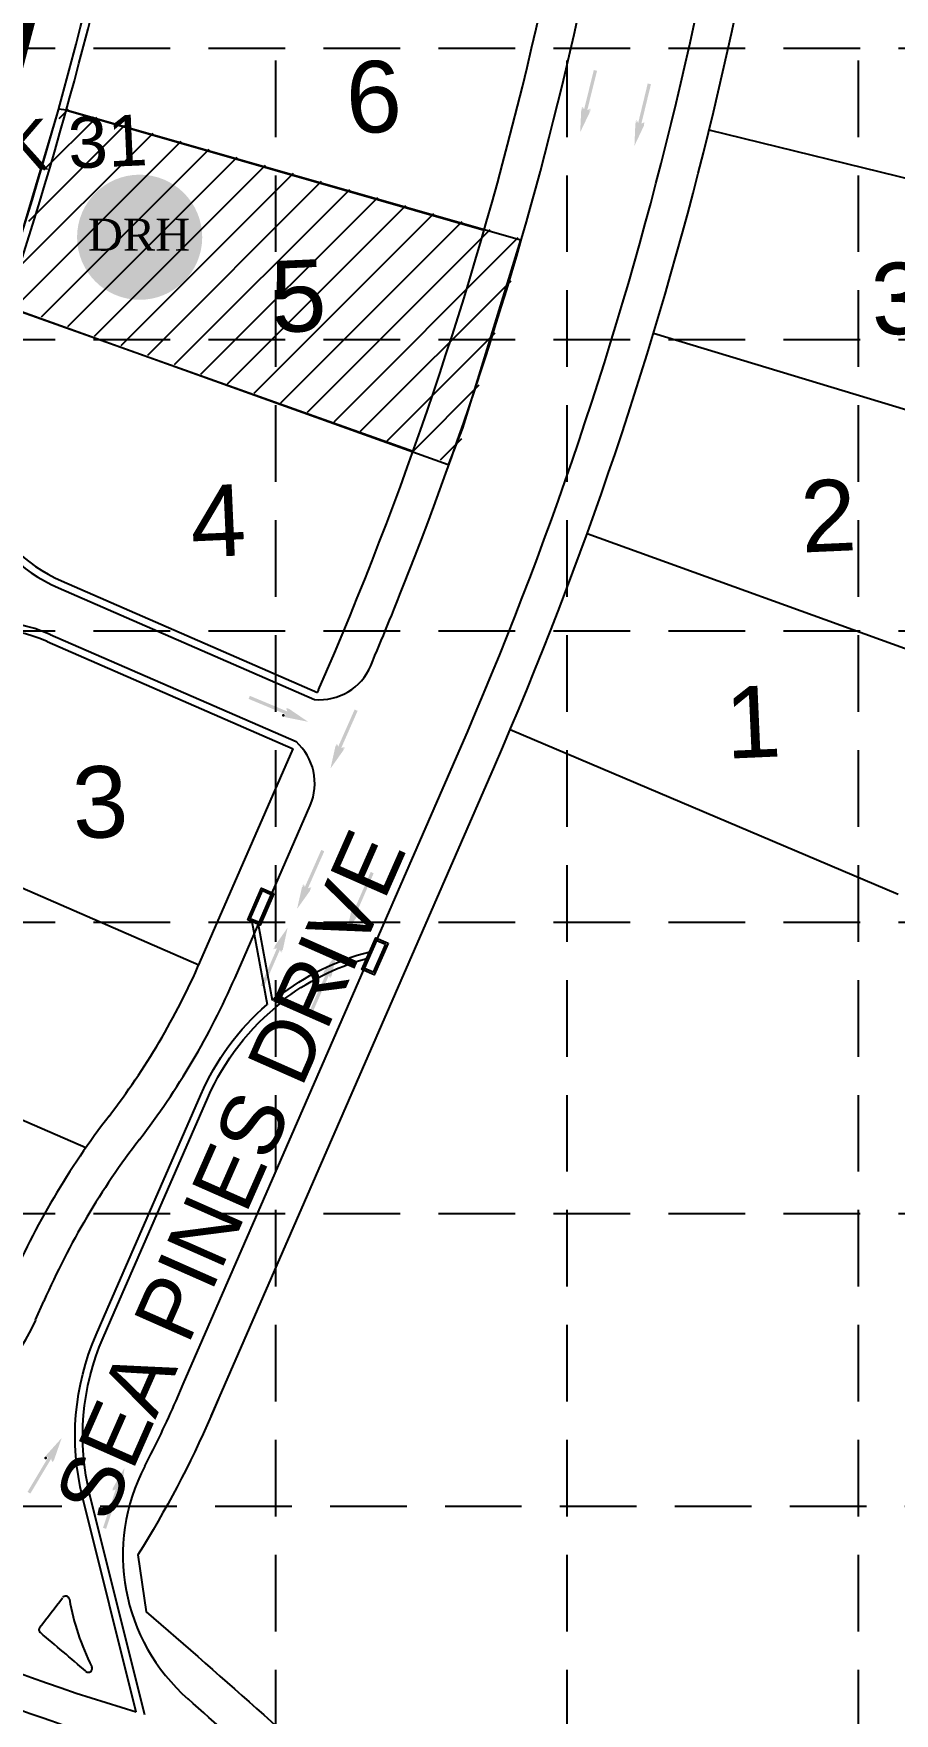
# Model space of a CAD drawing. Header units: feet. Extents: x 6037 to 11520, y 4436 to 7866.
# Drawn here: x 9990.4 to 10243.1, y 5063.5 to 5556.6 of the extents above; entities that cross this region are included whole.
import ezdxf
from ezdxf.enums import TextEntityAlignment as Align

# ---------------------------------------------------------------- set-up
doc = ezdxf.new("R2010")
doc.units = ezdxf.units.FT
doc.header["$LTSCALE"] = 0.4
doc.header["$MEASUREMENT"] = 0
doc.linetypes.add('DASHED2', pattern=[0.375, 0.25, -0.125])
doc.linetypes.add('HIDDEN', pattern=[0.375, 0.25, -0.125])
for name, color, linetype in [('1 BLOCK NUMBER', 7, 'Continuous'), ('1 DR HORTON LOT', 7, 'Continuous'), ('1 EROSION BLANKET', 84, 'Continuous'), ('1 LOT NUMBER', 7, 'Continuous'), ('1 SODDED LOT', 2, 'Continuous'), ('1 STREET NAMES', 7, 'Continuous'), ('BASE', 7, 'Continuous'), ('grid', 254, 'HIDDEN'), ('LOTLINE', 7, 'Continuous'), ('PAVING', 7, 'Continuous'), ('ROW', 7, 'Continuous'), ('STORM', 7, 'Continuous'), ('STORM INLET', 7, 'Continuous')]:
    doc.layers.add(name, color=color, linetype=linetype)
doc.styles.add('DRHorton', font='dutcheb.ttf')
doc.styles.get("Standard").update_dxf_attribs({"font": 'ARIAL.TTF'})

# ---------------------------------------------------------------- blocks, each defined once
blk = doc.blocks.new('DRHorton')
h = blk.add_hatch(color=1)
h.paths.add_polyline_path([(78.7, 25.78, 1), (40.43, 25.78, 1)])
h.paths.add_polyline_path([(42.33, 17.91), (76.5, 17.91), (76.5, 34.87), (42.33, 34.87)], flags=24)
at = {"layer": 'BASE', "color": 176, "style": 'DRHorton'}
blk.add_text('DRH', height=9.814, dxfattribs=at).set_placement((59.39, 21.64), align=Align.CENTER)

msp = doc.modelspace()

# ---------------------------------------------------------------- hatches: boundary and pattern name
at = {"layer": '1 SODDED LOT'}
h = msp.add_hatch(dxfattribs=at)
h.set_pattern_fill('ANSI31', color=256, scale=60, style=0)
h.set_pattern_definition([(45, (1.0404, 0.2035), (-5.303301, 5.303301), [])])
h.paths.add_polyline_path([(9008.53, 6974.6), (9134.42, 6967.02), (9133.47, 6956.6), (9131.54, 6937.33), (9130.69, 6928.96), (9129.74, 6922.29), (8995.12, 6930.23), (8990.65, 6930.54), (8994.47, 6960.2), (8995.63, 6975.46)])
h.paths.add_polyline_path([(9433.17, 6958.76), (9434.56, 6821.06), (9481.59, 6807.52), (9503.83, 6801), (9527.2, 6795.3), (9525.52, 6937.37), (9495.09, 6947.16), (9463.79, 6959.09), (9432.98, 6970.84)])
h.paths.add_polyline_path([(10047.33, 5834.32), (10182.01, 5824.91), (10185.54, 5875.24), (10048.62, 5885.03), (10045.07, 5834.52)])
h.paths.add_polyline_path([(10015.61, 5592.88), (10151.56, 5562.68), (10159.65, 5603.99), (10164.04, 5630.25), (10025.39, 5652.24), (10020.74, 5627.8), (10017.92, 5612.96), (10013.47, 5593.46)])
h.paths.add_polyline_path([(10001.02, 5534.4), (10134.33, 5496.27), (10117.37, 5440.96), (10113.17, 5430.26), (9981.25, 5477.53), (9986.71, 5493.88), (9998.81, 5534.75)])
h.paths.add_polyline_path([(8799.81, 5797.59), (8937.91, 5755.17), (8938.9, 5756.45), (8958.34, 5776.68), (8971.05, 5789.68), (8987.33, 5807.76), (8991.83, 5813.31), (8833.38, 5856.27), (8823.88, 5843.5), (8818.25, 5836.24), (8806.07, 5822.02), (8789.55, 5805.99)])
h.paths.add_polyline_path([(9300.86, 5666.12), (9335.76, 5647.91), (9418.14, 5605.29), (9427.47, 5598.82), (9416.17, 5581.98), (9407.87, 5566.52), (9399.6, 5547.98), (9398.58, 5545.68), (9270.59, 5612.1), (9260.79, 5617.66), (9264.35, 5619.48), (9272.04, 5625.27), (9278.98, 5632.54), (9285.49, 5642.04), (9296.99, 5660.6), (9299.41, 5664.2)])
h.paths.add_polyline_path([(9340.08, 5715.39), (9464.44, 5650.81), (9471.9, 5665.11), (9485.45, 5691.05), (9497.8, 5716.36), (9366.29, 5768.24), (9363.2, 5761.05), (9353.39, 5741.52), (9342.13, 5722.47), (9338.29, 5716.72)])
h.paths.add_polyline_path([(9575.04, 5805.5), (9699.56, 5777.94), (9697.43, 5767), (9689.85, 5736.06), (9681.15, 5706.88), (9670.6, 5677.08), (9660.32, 5651.86), (9651.88, 5632.23), (9534.79, 5688.63), (9524.72, 5694.73), (9530.18, 5705.7), (9536.33, 5720.39), (9540.47, 5730.38), (9548.04, 5751.39), (9553.09, 5767.16), (9557.74, 5782.44), (9563.95, 5808.53)])
h.paths.add_polyline_path([(9726.84, 5864.8), (9850.23, 5856.11), (9861.56, 5855.03), (9857.07, 5792.94), (9720.09, 5803.4), (9717.86, 5803.51), (9721.19, 5826.2), (9724.62, 5864.88)])
h.paths.add_polyline_path([(8953.4, 6034.44), (8960.95, 6160.21), (8982.9, 6158.85), (9005.64, 6157.5), (8997.66, 6020.48), (8952.71, 6023.22)])
h.paths.add_polyline_path([(8959.68, 6176.03), (8967.87, 6310.87), (8926.31, 6313.26), (8921.04, 6312.92), (8915.32, 6310.92), (8910.33, 6307.6), (8906.7, 6303.25), (8904.1, 6297.98), (8902.96, 6292.11), (8897.01, 6193.57), (8897.65, 6188.07), (8900.03, 6183.13), (8903.86, 6179.3), (8908.93, 6176.9), (8959.51, 6173.84)])
h.paths.add_polyline_path([(9499.02, 6148.72), (9507.23, 6283.66), (9518.73, 6282.1), (9550.35, 6277.76), (9556.25, 6276.32), (9561.3, 6273.54), (9565.54, 6269.55), (9568.56, 6264.64), (9570.23, 6259.15), (9570.43, 6253.33), (9561.8, 6154.72), (9560.55, 6149.13), (9557.71, 6144.74), (9553.75, 6141.56), (9549.07, 6139.73), (9511.31, 6144.43), (9504.23, 6145.25), (9499.03, 6146.07)])
h.paths.add_polyline_path([(9616.4, 6639.76), (9623.9, 6765.68), (9637.72, 6764.23), (9667.99, 6762.45), (9672.71, 6762.18), (9683.29, 6762.04), (9705.81, 6761.75), (9712.07, 6761.79), (9713.53, 6624.57), (9675.56, 6624.82), (9645.77, 6626.2), (9637.69, 6626.58), (9624.42, 6627.76), (9615.7, 6628.44)])
h.paths.add_polyline_path([(9758.38, 6636.24), (9757.19, 6762.27), (9892.09, 6763.63), (9893.75, 6626.41), (9758.46, 6625.12)])
h.paths.add_polyline_path([(10276.02, 6641.94), (10402.1, 6638.45), (10399.41, 6548.36), (10262.19, 6552.34), (10264.77, 6642.37)])
h.paths.add_polyline_path([(10162.18, 6764.13), (10163.55, 6629.1), (10208.43, 6629.06), (10214.14, 6629.7), (10219.62, 6631.8), (10224.34, 6635.28), (10227.99, 6639.82), (10230.35, 6645.12), (10231.28, 6650.89), (10234.09, 6750.49), (10233.44, 6755.78), (10231.28, 6760.36), (10227.77, 6764.09), (10223.32, 6766.55), (10162.12, 6766.38)])
h.paths.add_polyline_path([(9983.41, 6638.56), (9982.19, 6764.52), (10071.97, 6765.47), (10073.53, 6628.21), (9983.46, 6627.25)])
h.paths.add_polyline_path([(10282.43, 6866.9), (10408.37, 6863.35), (10409.72, 6910.83), (10272.54, 6914.57), (10271.15, 6867.18)])
h.paths.add_polyline_path([(10068.44, 6781.19), (10067.14, 6916.19), (10159.96, 6917.12), (10161.91, 6779.88), (10068.46, 6778.92)])
h.paths.add_polyline_path([(9787.01, 6902.09), (9788.35, 6776.07), (9813.49, 6776.33), (9835, 6776.55), (9833.5, 6913.82), (9786.81, 6913.38)])
h.paths.add_polyline_path([(9951.87, 7083.82), (9953.28, 6948.73), (9998.33, 6949.29), (10043.36, 6949.77), (10041.76, 7087.02), (9951.84, 7086.06)])
h.paths.add_polyline_path([(9562.98, 6974.31), (9561.11, 7137.79), (9567.67, 7130.99), (9580.62, 7117.52), (9591.81, 7108.25), (9604.22, 7100.07), (9606.76, 7098.83), (9608.2, 6953.74), (9598.74, 6955.01), (9584.78, 6957.88), (9567.75, 6961.39), (9562.91, 6962.64)])
h.paths.add_polyline_path([(9435.73, 7364), (9435.71, 7375.29), (9481.86, 7375.76), (9483.65, 7182.98), (9466.88, 7186.54), (9459.14, 7188.22), (9453.85, 7189.21), (9448.24, 7190.29), (9442.2, 7191.42), (9437.34, 7192.33)])
h.paths.add_polyline_path([(9064.85, 7234.57), (9063.18, 7371.02), (9157.64, 7372.07), (9159.44, 7227.99), (9159.44, 7227.96), (9153.62, 7228.32), (9137.74, 7229.3), (9129.68, 7229.81), (9109.82, 7230.72), (9073.88, 7232.01), (9064.89, 7232.31)])
h.paths.add_polyline_path([(9061.33, 7539.74), (9061.33, 7541.98), (9107.39, 7542.52), (9109.06, 7405.25), (9062.74, 7404.72)])
at = {"layer": 'PAVING'}
h = msp.add_hatch(color=256, dxfattribs=at)
edge = h.paths.add_edge_path()
edge.add_line((10151.58, 5535.1), (10151.98, 5534.37))
edge.add_line((10151.98, 5534.37), (10154.85, 5545.93))
edge.add_line((10154.85, 5545.93), (10155.79, 5545.7))
edge.add_line((10155.79, 5545.7), (10152.92, 5534.14))
edge.add_line((10152.92, 5534.14), (10153.73, 5534.57))
edge.add_line((10153.73, 5534.57), (10153.73, 5534.58))
edge.add_ellipse((10153.63, 5533.97), major_axis=(0.152, 0.612), ratio=0.285714, start_angle=-125.8315, end_angle=14.4967, ccw=False)
edge.add_line((10153.68, 5533.58), (10153.68, 5533.58))
edge.add_line((10153.68, 5533.58), (10150.84, 5527.64))
edge.add_line((10150.84, 5527.64), (10151.15, 5534.21))
edge.add_line((10151.15, 5534.21), (10151.15, 5534.21))
edge.add_ellipse((10151.38, 5534.53), major_axis=(0.152, 0.612), ratio=0.285714, start_angle=-17.1827, end_angle=124.7269, ccw=False)
edge.add_line((10151.58, 5535.1), (10151.58, 5535.1))
edge.add_line((10151.58, 5535.1), (10151.58, 5535.1))
edge.add_line((10151.58, 5535.1), (10151.58, 5535.1))
h = msp.add_hatch(color=256, dxfattribs=at)
edge = h.paths.add_edge_path()
edge.add_line((10167.47, 5531.14), (10167.87, 5530.41))
edge.add_line((10167.87, 5530.41), (10170.67, 5541.99))
edge.add_line((10170.67, 5541.99), (10171.62, 5541.76))
edge.add_line((10171.62, 5541.76), (10168.81, 5530.19))
edge.add_line((10168.81, 5530.19), (10169.62, 5530.63))
edge.add_line((10169.62, 5530.63), (10169.62, 5530.63))
edge.add_ellipse((10169.52, 5530.03), major_axis=(0.148, 0.612), ratio=0.285714, start_angle=-125.8315, end_angle=14.4967, ccw=False)
edge.add_line((10169.58, 5529.63), (10169.58, 5529.63))
edge.add_line((10169.58, 5529.63), (10166.77, 5523.68))
edge.add_line((10166.77, 5523.68), (10167.04, 5530.25))
edge.add_line((10167.04, 5530.25), (10167.05, 5530.25))
edge.add_ellipse((10167.27, 5530.57), major_axis=(0.148, 0.612), ratio=0.285714, start_angle=-17.1827, end_angle=124.7269, ccw=False)
edge.add_line((10167.47, 5531.14), (10167.47, 5531.14))
edge.add_line((10167.47, 5531.14), (10167.47, 5531.14))
edge.add_line((10167.47, 5531.14), (10167.47, 5531.14))
at = {"layer": 'PAVING', "linetype": 'Continuous', "lineweight": 30}
h = msp.add_hatch(color=256, dxfattribs=at)
edge = h.paths.add_edge_path()
edge.add_line((10064.56, 5358.48), (10064.87, 5357.62))
edge.add_line((10064.87, 5357.62), (10053.88, 5362.2))
edge.add_line((10053.88, 5362.2), (10053.51, 5361.3))
edge.add_line((10053.51, 5361.3), (10064.5, 5356.72))
edge.add_line((10064.5, 5356.72), (10063.72, 5356.44))
edge.add_line((10063.72, 5356.44), (10063.72, 5356.43))
edge.add_ellipse((10064.26, 5356.15), major_axis=(-0.582, 0.242), ratio=0.285714, start_angle=342.8173, end_angle=484.7269)
edge.add_line((10064.53, 5355.88), (10064.53, 5355.88))
edge.add_line((10064.53, 5355.88), (10070.98, 5354.58))
edge.add_line((10070.98, 5354.58), (10065.54, 5358.28))
edge.add_line((10065.54, 5358.28), (10065.54, 5358.28))
edge.add_ellipse((10065.14, 5358.29), major_axis=(-0.582, 0.242), ratio=0.285714, start_angle=234.1685, end_angle=374.4967)
edge.add_line((10064.56, 5358.48), (10064.56, 5358.48))
edge.add_line((10064.56, 5358.48), (10064.56, 5358.48))
at = {"layer": 'PAVING'}
h = msp.add_hatch(color=256, dxfattribs=at)
edge = h.paths.add_edge_path()
edge.add_line((10079.54, 5348.07), (10079.81, 5347.29))
edge.add_line((10079.81, 5347.29), (10084.63, 5358.18))
edge.add_line((10084.63, 5358.18), (10085.51, 5357.79))
edge.add_line((10085.51, 5357.79), (10080.7, 5346.9))
edge.add_line((10080.7, 5346.9), (10081.57, 5347.19))
edge.add_line((10081.57, 5347.19), (10081.58, 5347.19))
edge.add_ellipse((10081.37, 5346.61), major_axis=(0.255, 0.576), ratio=0.285714, start_angle=-125.8315, end_angle=14.4967, ccw=False)
edge.add_line((10081.36, 5346.22), (10081.35, 5346.22))
edge.add_line((10081.35, 5346.22), (10077.54, 5340.86))
edge.add_line((10077.54, 5340.86), (10078.97, 5347.28))
edge.add_line((10078.97, 5347.28), (10078.97, 5347.28))
edge.add_ellipse((10079.25, 5347.55), major_axis=(0.255, 0.576), ratio=0.285714, start_angle=-17.1827, end_angle=124.7269, ccw=False)
edge.add_line((10079.55, 5348.07), (10079.54, 5348.07))
edge.add_line((10079.54, 5348.07), (10079.54, 5348.07))
edge.add_line((10079.54, 5348.07), (10079.54, 5348.07))
h = msp.add_hatch(color=256, dxfattribs=at)
edge = h.paths.add_edge_path()
edge.add_line((10069.75, 5306.85), (10070.02, 5306.07))
edge.add_line((10070.02, 5306.07), (10074.83, 5316.96))
edge.add_line((10074.83, 5316.96), (10075.72, 5316.57))
edge.add_line((10075.72, 5316.57), (10070.91, 5305.68))
edge.add_line((10070.91, 5305.68), (10071.78, 5305.97))
edge.add_line((10071.78, 5305.97), (10071.78, 5305.97))
edge.add_ellipse((10071.58, 5305.39), major_axis=(0.255, 0.576), ratio=0.285714, start_angle=-125.8315, end_angle=14.4967, ccw=False)
edge.add_line((10071.56, 5305), (10071.56, 5305))
edge.add_line((10071.56, 5305), (10067.74, 5299.64))
edge.add_line((10067.74, 5299.64), (10069.18, 5306.06))
edge.add_line((10069.18, 5306.06), (10069.18, 5306.06))
edge.add_ellipse((10069.46, 5306.32), major_axis=(0.255, 0.576), ratio=0.285714, start_angle=-17.1827, end_angle=124.7269, ccw=False)
edge.add_line((10069.75, 5306.85), (10069.75, 5306.85))
edge.add_line((10069.75, 5306.85), (10069.75, 5306.85))
edge.add_line((10069.75, 5306.85), (10069.75, 5306.85))
h = msp.add_hatch(color=256, dxfattribs=at)
edge = h.paths.add_edge_path()
edge.add_line((10084.32, 5300.36), (10084.6, 5299.57))
edge.add_line((10084.6, 5299.57), (10089.35, 5310.5))
edge.add_line((10089.35, 5310.5), (10090.23, 5310.11))
edge.add_line((10090.23, 5310.11), (10085.49, 5299.19))
edge.add_line((10085.49, 5299.19), (10086.36, 5299.48))
edge.add_line((10086.36, 5299.48), (10086.36, 5299.49))
edge.add_ellipse((10086.16, 5298.91), major_axis=(0.251, 0.578), ratio=0.285714, start_angle=-125.8315, end_angle=14.4967, ccw=False)
edge.add_line((10086.15, 5298.51), (10086.14, 5298.51))
edge.add_line((10086.14, 5298.51), (10082.36, 5293.13))
edge.add_line((10082.36, 5293.13), (10083.76, 5299.56))
edge.add_line((10083.76, 5299.56), (10083.76, 5299.56))
edge.add_ellipse((10084.04, 5299.83), major_axis=(0.251, 0.578), ratio=0.285714, start_angle=-17.1827, end_angle=124.7269, ccw=False)
edge.add_line((10084.32, 5300.36), (10084.32, 5300.36))
edge.add_line((10084.32, 5300.36), (10084.32, 5300.36))
edge.add_line((10084.32, 5300.36), (10084.32, 5300.36))
h = msp.add_hatch(color=256, dxfattribs=at)
edge = h.paths.add_edge_path()
edge.add_line((10062.99, 5286.9), (10062.72, 5287.69))
edge.add_line((10062.72, 5287.69), (10057.97, 5276.76))
edge.add_line((10057.97, 5276.76), (10057.08, 5277.15))
edge.add_line((10057.08, 5277.15), (10061.83, 5288.07))
edge.add_line((10061.83, 5288.07), (10060.96, 5287.78))
edge.add_line((10060.96, 5287.78), (10060.96, 5287.78))
edge.add_ellipse((10061.16, 5288.35), major_axis=(-0.251, -0.578), ratio=0.285714, start_angle=-125.8315, end_angle=14.4967, ccw=False)
edge.add_line((10061.17, 5288.75), (10061.17, 5288.75))
edge.add_line((10061.17, 5288.75), (10064.96, 5294.13))
edge.add_line((10064.96, 5294.13), (10063.56, 5287.7))
edge.add_line((10063.56, 5287.7), (10063.56, 5287.71))
edge.add_ellipse((10063.28, 5287.43), major_axis=(-0.251, -0.578), ratio=0.285714, start_angle=-17.1827, end_angle=124.7269, ccw=False)
edge.add_line((10062.99, 5286.9), (10062.99, 5286.9))
edge.add_line((10062.99, 5286.9), (10062.99, 5286.9))
edge.add_line((10062.99, 5286.9), (10062.99, 5286.9))
h = msp.add_hatch(color=256, dxfattribs=at)
edge = h.paths.add_edge_path()
edge.add_line((10077.37, 5279.37), (10077.1, 5280.15))
edge.add_line((10077.1, 5280.15), (10072.28, 5269.26))
edge.add_line((10072.28, 5269.26), (10071.4, 5269.65))
edge.add_line((10071.4, 5269.65), (10076.21, 5280.54))
edge.add_line((10076.21, 5280.54), (10075.34, 5280.25))
edge.add_line((10075.34, 5280.25), (10075.33, 5280.25))
edge.add_ellipse((10075.54, 5280.83), major_axis=(-0.255, -0.576), ratio=0.285714, start_angle=-125.8315, end_angle=14.4967, ccw=False)
edge.add_line((10075.56, 5281.22), (10075.56, 5281.22))
edge.add_line((10075.56, 5281.22), (10079.38, 5286.58))
edge.add_line((10079.38, 5286.58), (10077.94, 5280.17))
edge.add_line((10077.94, 5280.17), (10077.94, 5280.17))
edge.add_ellipse((10077.66, 5279.9), major_axis=(-0.255, -0.576), ratio=0.285714, start_angle=-17.1827, end_angle=124.7269, ccw=False)
edge.add_line((10077.37, 5279.37), (10077.37, 5279.37))
edge.add_line((10077.37, 5279.37), (10077.37, 5279.37))
edge.add_line((10077.37, 5279.37), (10077.37, 5279.37))
at = {"layer": 'PAVING', "linetype": 'Continuous', "lineweight": 30, "extrusion": (0, 0, -1)}
h = msp.add_hatch(color=256, dxfattribs=at)
edge = h.paths.add_edge_path()
edge.add_line((-9995.82, 5137.35), (-9995.55, 5138.23))
edge.add_line((-9995.55, 5138.23), (-9989.45, 5128))
edge.add_line((-9989.45, 5128), (-9988.62, 5128.5))
edge.add_line((-9988.62, 5128.5), (-9994.72, 5138.72))
edge.add_line((-9994.72, 5138.72), (-9993.93, 5138.49))
edge.add_line((-9993.93, 5138.49), (-9993.92, 5138.49))
edge.add_ellipse((-9994.19, 5139.04), major_axis=(0.322, -0.541), ratio=0.285714, start_angle=342.8173, end_angle=484.7269)
edge.add_line((-9994.24, 5139.42), (-9994.24, 5139.42))
edge.add_line((-9994.24, 5139.42), (-9998.64, 5144.31))
edge.add_line((-9998.64, 5144.31), (-9996.48, 5138.09))
edge.add_line((-9996.48, 5138.09), (-9996.48, 5138.09))
edge.add_ellipse((-9996.17, 5137.85), major_axis=(0.322, -0.541), ratio=0.285714, start_angle=234.1685, end_angle=374.4967)
edge.add_line((-9995.82, 5137.35), (-9995.82, 5137.35))
edge.add_line((-9995.82, 5137.35), (-9995.82, 5137.35))
at = {"layer": 'PAVING', "linetype": 'Continuous', "lineweight": 30}
h = msp.add_hatch(color=256, dxfattribs=at)
edge = h.paths.add_edge_path()
edge.add_line((10013.67, 5128.88), (10014.52, 5129.26))
edge.add_line((10014.52, 5129.26), (10010.77, 5117.95))
edge.add_line((10010.77, 5117.95), (10011.69, 5117.65))
edge.add_line((10011.69, 5117.65), (10015.44, 5128.95))
edge.add_line((10015.44, 5128.95), (10015.78, 5128.2))
edge.add_line((10015.78, 5128.2), (10015.78, 5128.2))
edge.add_ellipse((10016.02, 5128.75), major_axis=(-0.198, -0.598), ratio=0.285714, start_angle=342.8173, end_angle=484.7269)
edge.add_line((10016.27, 5129.05), (10016.27, 5129.05))
edge.add_line((10016.27, 5129.05), (10017.09, 5135.57))
edge.add_line((10017.09, 5135.57), (10013.8, 5129.87))
edge.add_line((10013.8, 5129.87), (10013.8, 5129.87))
edge.add_ellipse((10013.82, 5129.48), major_axis=(-0.198, -0.598), ratio=0.285714, start_angle=234.1685, end_angle=374.4967)
edge.add_line((10013.67, 5128.88), (10013.67, 5128.88))
edge.add_line((10013.67, 5128.88), (10013.67, 5128.88))

# ---------------------------------------------------------------- linework, layer by layer
at = {"layer": '1 EROSION BLANKET', "const_width": 5.92}
msp.add_lwpolyline([(9975.5, 5515.37), (9988.48, 5562.8), (9995.55, 5592.31), (10005.71, 5641.35), (10008.18, 5654.4)], dxfattribs=at)
at = {"layer": '1 SODDED LOT'}
msp.add_lwpolyline([(9999.98, 5534.2), (10133.29, 5496.07), (10116.33, 5440.75), (10112.13, 5430.06), (9980.21, 5477.33), (9985.67, 5493.68), (9997.77, 5534.55)], close=True, dxfattribs=at)
at = {"layer": 'grid', "color": 252, "linetype": 'DASHED2', "ltscale": 225}
for p, q in [((10061.38, 7776.26), (10061.38, 4782.14)), ((10146.92, 7776.26), (10146.92, 4782.14)), ((10232.45, 7776.26), (10232.45, 4782.14)), ((6126.74, 5552.34), (11429.95, 5552.34)), ((6126.74, 5466.8), (11429.95, 5466.8)), ((6126.74, 5381.27), (11429.95, 5381.27)), ((6126.74, 5295.73), (11429.95, 5295.73)), ((6126.74, 5210.19), (11429.95, 5210.19)), ((6128.66, 5124.28), (11431.87, 5124.28))]:
    msp.add_line(p, q, dxfattribs=at)
at = {"layer": 'LOTLINE'}
for p, q in [((10000, 5534.19), (10122.66, 5498.9)), ((10308.9, 5498.84), (10188.67, 5528.25)), ((9982.45, 5476.52), (10101.78, 5434)), ((10290.84, 5432.74), (10172.36, 5468.55)), ((10269.26, 5367.69), (10152.87, 5409.81)), ((10244.22, 5303.9), (10130.26, 5352.2)), ((9925.44, 5332.7), (10038.91, 5283.25)), ((9900.49, 5275.44), (10005.76, 5229.56))]:
    msp.add_line(p, q, dxfattribs=at)
at = {"layer": 'PAVING'}
for p, q in [((10099.12, 5394.91), (10102.4, 5403.31)), ((9997.68, 5393.88), (10072.85, 5361.13)), ((9995.24, 5380.22), (10067.45, 5348.75)), ((10034.33, 5160.08), (10115.34, 5345.97)), ((10049.52, 5279.44), (10071.57, 5330.04)), ((9991, 5178.96), (9993.43, 5184.52)), ((10032.23, 5155.26), (10034.33, 5160.08))]:
    msp.add_line(p, q, dxfattribs=at)
for centre, radius, start, end in [((8798.87, 5868.3), 1230.98, 336.4532, 355.9948), ((8798.87, 5868.3), 1244.49, 340.50466, 355.9948), ((9068.34, 5802.23), 1108.34, 338.90418, 355.9948), ((9068.34, 5802.23), 1142.09, 336.4532, 355.9948), ((10016.56, 5437.21), 47.26, 160.5047, 246.4532), ((9068.34, 5802.23), 1108.34, 337.10419, 338.43789), ((9976.36, 5336.89), 47.26, 66.4532, 156.4529), ((10074.33, 5377.38), 16.32, 264.7938, 337.1042), ((10056.61, 5336.55), 16.32, 336.4532, 48.3732), ((9843.22, 5369.34), 225.04, 322.3833, 336.4532), ((10199.73, 5094.62), 225.04, 142.3833, 156.4532), ((9939.43, 5201.43), 56.26, 232.8662, 336.4532), ((9758.87, 5274.38), 298.18, 332.3607, 336.4532), ((10072.87, 5109.95), 56.26, 152.3607, 228.7001), ((8604.67, 3438.73), 2098.52, 45.37424, 53.0396), ((9758.87, 5274.38), 298.18, 321.4944, 323.6003), ((9999.78, 5096.77), 1.13, 10.2273, 143.6003), ((10072.87, 5109.95), 73.14, 190.2273, 206.6225), ((9993.1, 5088.03), 1.13, 141.4944, 229.9085), ((8604.67, 3438.73), 2154.79, 49.44196, 49.90848), ((10006.48, 5076.67), 1.13, 229.442, 26.6225), ((8604.67, 3438.73), 2168.29, 46.9708, 48.70012)]:
    msp.add_arc(centre, radius, start, end, dxfattribs=at)
at = {"layer": 'PAVING', "linetype": 'Continuous', "lineweight": 30}
for p in [(10063.72, 5356.44), (10015.78, 5128.2)]:
    msp.add_point(p, dxfattribs=at)
at = {"layer": 'PAVING', "linetype": 'Continuous', "lineweight": 30, "extrusion": (0, 0, -1)}
msp.add_point((9993.93, 5138.49), dxfattribs=at)
at = {"layer": 'ROW'}
for p, q in [((9998.58, 5395.95), (10073.74, 5363.19)), ((9994.35, 5378.15), (10066.55, 5346.69)), ((10073.74, 5363.19), (10074.08, 5363.95)), ((10039.2, 5283.93), (10066.55, 5346.69)), ((10042.54, 5150.76), (10125.65, 5341.48))]:
    msp.add_line(p, q, dxfattribs=at)
at = {"layer": 'ROW', "flags": 128}
msp.add_lwpolyline([(10044.6, 5155.6), (10042.5, 5150.78), (10042.5, 5150.78, -0.037301), (10020.99, 5110), (10023.4, 5093.28, -0.010542), (10091.88, 5032, -0.052003), (10124.05, 4995.02, 0.042246), (10147.18, 4967.35, -0.024289), (10288.16, 4810.54), (10288.16, 4810.54)], format="xyb", dxfattribs=at)
at = {"layer": 'ROW'}
for centre, radius, start, end in [((8798.87, 5868.3), 1228.73, 336.4532, 355.9948), ((8798.87, 5868.3), 1246.74, 340.50466, 355.9948), ((9068.34, 5802.23), 1097.08, 336.4532, 355.9948), ((9068.34, 5802.23), 1153.34, 336.4532, 355.9948), ((10016.56, 5437.21), 45.01, 160.5047, 246.4532), ((9976.36, 5336.89), 45.01, 66.4532, 156.4532), ((9843.22, 5369.34), 213.79, 322.3833, 336.4532), ((10199.73, 5094.62), 236.29, 142.3833, 156.4532)]:
    msp.add_arc(centre, radius, start, end, dxfattribs=at)
at = {"layer": 'STORM', "color": 5}
for p, q in [((10054.48, 5295.94), (10058.97, 5271.61)), ((10056.35, 5295.12), (10060.45, 5272.86)), ((10061.86, 5273.99), (10063.25, 5272.22))]:
    msp.add_line(p, q, dxfattribs=at)
at = {"layer": 'STORM', "color": 5, "flags": 128}
for points in [[(10014.07, 5181.18), (10041.54, 5244.22), (10041.54, 5244.22, -0.124929), (10063.25, 5272.22)], [(10012, 5182.08), (10039.47, 5245.11), (10039.47, 5245.11, -0.112127), (10058.97, 5271.61)], [(10020.49, 5063.83), (10004.77, 5127.03), (10004.77, 5127.03, -0.165184), (10008.76, 5174.63), (10012, 5182.08)], [(10023, 5063.09), (10006.95, 5127.57), (10006.95, 5127.57, -0.165184), (10010.82, 5173.73), (10014.07, 5181.18)]]:
    msp.add_lwpolyline(points, format="xyb", dxfattribs=at)
at = {"layer": 'STORM', "color": 5, "extrusion": (0, 0, -1)}
for centre, radius, start, end in [((-10107.55, 5215.45), 73.98, 52.0311, 75.5244), ((-10107.55, 5215.45), 72.3, 52.0311, 74.471), ((-10107.55, 5215.45), 74.26, 50.6365, 52.0312), ((-10180.4, 5602.79), 572.25, 282.016, 303.7748), ((-10178.5, 5598.51), 557.54, 286.4631, 301.6287)]:
    msp.add_arc(centre, radius, start, end, dxfattribs=at)
at = {"layer": 'STORM INLET', "flags": 128}
for points in [[(10060.92, 5304.18), (10056.87, 5294.9), (10053.26, 5296.47), (10057.31, 5305.75)], [(10060.18, 5303.89), (10056.58, 5295.64), (10054, 5296.76), (10057.6, 5305.01)], [(10094.44, 5289.57), (10090.39, 5280.29), (10086.78, 5281.86), (10090.83, 5291.14)], [(10093.7, 5289.28), (10090.1, 5281.03), (10087.52, 5282.15), (10091.12, 5290.4)]]:
    msp.add_lwpolyline(points, close=True, dxfattribs=at)

# ---------------------------------------------------------------- block references
at = {"layer": '1 DR HORTON LOT', "xscale": 0.9600000000000364, "yscale": 0.9600000000000364, "zscale": 0.96}
msp.add_blockref('DRHorton', (9964.34, 5472.09), dxfattribs=at)

# ---------------------------------------------------------------- texts
at = {"layer": '1 BLOCK NUMBER'}
msp.add_text('BLOCK 31', height=15, rotation=2.5387, dxfattribs=at).set_placement((9923.7, 5521.07), align=Align.MIDDLE_LEFT)
at = {"layer": '1 LOT NUMBER', "color": 7}
for s, p in [('6', (10082.07, 5537.73)), ('5', (10059.92, 5479.28)), ('3', (10236.22, 5478.51)), ('2', (10215.53, 5414.75)), ('4', (10036.38, 5413.26)), ('1', (10193.37, 5354.22)), ('3', (10001.74, 5330.7))]:
    msp.add_text(s, height=21, rotation=2.5387, dxfattribs=at).set_placement(p, align=Align.MIDDLE_LEFT)
at = {"layer": '1 STREET NAMES', "color": 7}
msp.add_text('SEA PINES DRIVE', height=18, rotation=66.1827, dxfattribs=at).set_placement((10004.34, 5122.54), align=Align.MIDDLE_LEFT)

doc.saveas('drawing.dxf')
